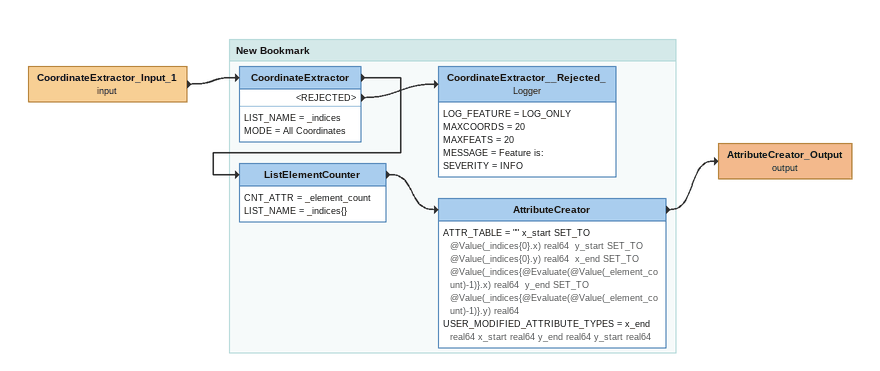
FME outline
CoordinateExtractor_Input_1 (input)
    -> CoordinateExtractor
AttributeCreator_Output (output)

Bookmark: New Bookmark
CoordinateExtractor
    LIST_NAME = _indices
    MODE = All Coordinates
    -> ListElementCounter
    <REJECTED> -> CoordinateExtractor__Rejected_
CoordinateExtractor__Rejected_: Logger
    LOG_FEATURE = LOG_ONLY
    MAXCOORDS = 20
    MAXFEATS = 20
    MESSAGE = Feature is:
    SEVERITY = INFO
ListElementCounter
    CNT_ATTR = _element_count
    LIST_NAME = _indices{}
    -> AttributeCreator
AttributeCreator
    ATTR_TABLE = "" x_start SET_TO @Value(_indices{0}.x) real64  y_start SET_TO @Value(_indices{0}.y) real64  x_end SET_TO @Value(_indices{@Evaluate(@Value(_element_count)-1)}.x) real64  y_end SET_TO @Value(_indices{@Evaluate(@Value(_element_count)-1)}.y) real64
    USER_MODIFIED_ATTRIBUTE_TYPES = x_end real64 x_start real64 y_end real64 y_start real64
    -> AttributeCreator_Output (output)
